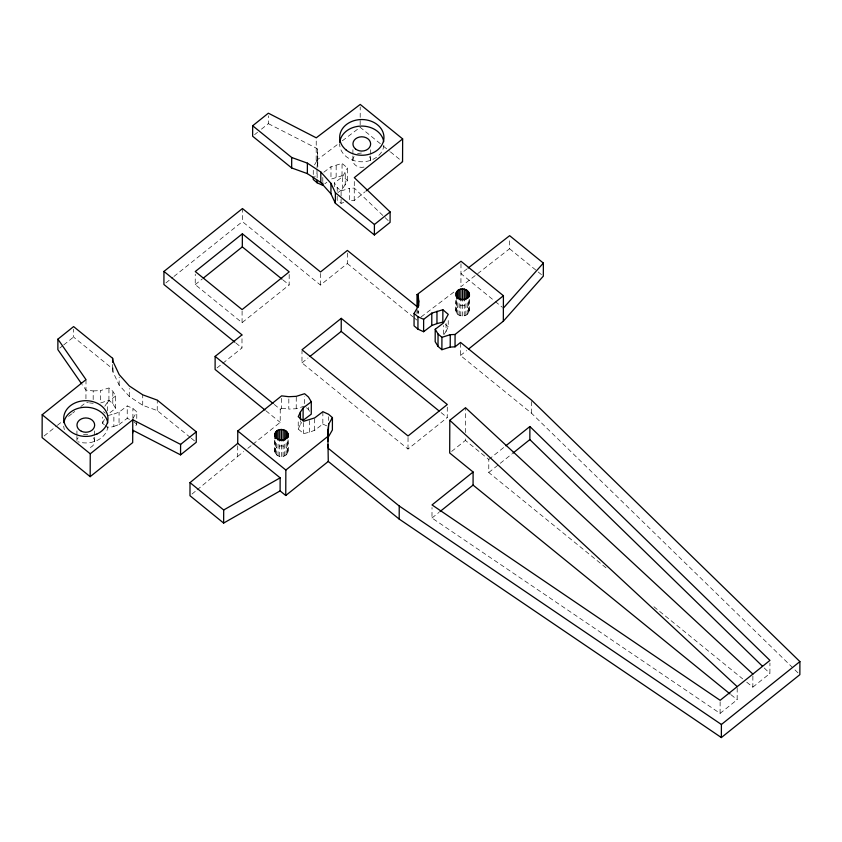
<?xml version="1.0" encoding="UTF-8"?>
<svg xmlns="http://www.w3.org/2000/svg" width="842" height="842" viewBox="0 0 842 842"><rect width="100%" height="100%" fill="white"/><g stroke="black" fill="none" stroke-linecap="round" stroke-linejoin="round"><path stroke-width="0.63" stroke-dasharray="4.21 3.16" d="M190.25 437.419L157.233 410.58L142.719 405.297L129.279 396.435L119.143 385.068L112.986 371.985L112.586 368.764L73.559 337.042L73.591 329.201M76.917 436.356L76.906 441.366A8.852 7.146 0.2 0 1 78.106 437.798M76.927 435.093L76.938 430.083M85.937 398.761L86 379.637M93.178 399.603L93.209 390.93L85.968 390.099L82.263 384.773M94.609 441.429L94.63 436.419M94.641 435.156L94.651 430.146M115.617 408.381L115.659 395.993L112.839 391.267L108.955 387.941L100.63 390.572L100.587 402.96L108.913 400.329L112.796 403.655L115.617 408.381L109.492 413.033M104.376 424.821L102.587 423.284L102.608 417.095M107.46 410.864L107.492 402.192L115.659 395.993M108.913 400.329L108.955 387.941M112.586 368.764L112.607 363.533M112.796 403.655L112.839 391.267M112.986 371.985L113.007 366.754M105.271 425.589L107.965 427.904L113.849 426.431L113.902 414.043L119.08 412.127L127.247 405.928L132.92 408.496L136.793 411.822L136.751 424.21L134.867 427.483M113.849 426.431L119.038 424.515L119.08 412.127M119.143 385.068L119.175 377.227M119.038 424.515L127.205 418.316L127.247 405.928M129.279 396.435L129.31 388.583M132.889 418.4L132.92 408.496M142.719 405.297L142.751 394.835M157.233 410.58L157.265 400.118M289.185 274.481L289.153 284.943L242.054 322.675L195.228 284.617L195.26 274.155M197.081 489.865L237.686 456.438L237.728 443.366M217.089 367.87L241.97 347.935L242.012 334.863M242.054 322.675L242.107 309.603M347.367 253.063L347.325 263.525L320.465 285.049L242.412 221.614L242.454 208.542M261.462 129.152L268.335 123.648L268.356 115.807M288.059 439.861C288.427 445.544 290.185 456.701 281.354 456.532C272.534 456.638 274.366 445.502 274.776 439.808M274.955 452.543L274.997 439.682M275.618 453.838L275.66 439.65M276.671 454.954L276.713 441.071M278.039 455.806L278.092 441.482M279.639 456.343L279.691 442.208M252.874 444.281L280.197 422.379L280.249 409.307L274.145 404.339M281.354 456.532L281.407 442.039M280.249 409.307L281.554 408.254L281.586 398.35M283.08 456.353L283.123 442.229M284.68 455.827L284.733 441.503M286.059 454.985L286.112 441.103M287.122 453.88L287.164 439.692M287.785 452.586L287.827 439.735M304.551 406.107L296.216 408.738L288.795 409.096L288.838 396.708M296.216 408.738L296.258 396.35M322.875 411.706L322.833 424.094L314.666 430.294L309.488 432.209L303.678 433.619L298.215 429.062L298.247 419.148M298.215 429.062L300.394 424.41L300.415 420.695M447.281 407.139L447.249 417.59L408.002 449.039L301.962 362.86L302.004 351.093M304.562 403.623L304.583 396.193M309.561 411.317L308.425 409.433L308.435 405.718M309.488 432.209L309.53 419.821M313.256 174.505L313.266 169.558M314.666 430.294L314.708 417.906M268.335 123.648L317.35 148.687L317.897 166.958L317.308 161.075L316.171 160.654L316.245 137.814M317.013 169.2L317.002 172.915L314.487 177.283M317.013 167.958L317.939 154.581M317.129 177.841L317.15 171.642M317.308 161.075L317.35 148.687M320.465 285.049L320.507 271.977M322.802 181.64L322.812 176.683M328.527 420.463L328.538 416.748M347.409 180.388L347.451 168L342.062 163.38L331.001 166.769L330.959 179.157L342.02 175.768L347.409 180.388L342.536 189.092L337.432 192.965M334.4 186.619L334.411 182.903L342.578 176.704L347.451 168M336.137 177.241L336.179 164.853M337.21 196.302L337.189 200.017L341.073 203.343L347.02 201.459M337.221 191.345L337.232 187.629L334.411 182.903M341.073 203.343L341.094 197.154M341.094 195.912L341.115 190.955L337.232 187.629M342.02 175.768L342.062 163.38M342.536 189.092L342.578 176.704M345.22 185.04L345.262 172.652M388.194 220.583L354.272 188.092L349.451 188.324L349.398 200.712L354.219 200.48L365.302 191.608M352.872 160.159L352.893 155.16M352.893 153.907L352.914 148.908M354.219 200.48L354.303 178.946M360.155 124.742L360.218 106.976M370.585 160.222L370.606 155.223M370.606 153.97L370.627 148.971M408.002 449.039L408.044 435.967M416.958 313.561L416.979 308.33M417.832 313.087L417.842 310.603M418.716 310.845L418.706 313.319L418.474 310.972M737.192 687.956L737.15 699.723L720.089 713.385L431.978 518.009L432.02 507.547M443.355 334.211L443.387 325.549M444.018 334.442L446.039 331.401L446.071 322.728M446.039 331.401L448.218 326.749L448.239 320.56M469.215 299.278C469.583 304.972 471.341 316.118 462.511 315.96C454.291 316.15 455.196 305.993 455.922 300.489M456.111 311.961L456.153 299.363M456.774 313.256L456.817 299.394M457.816 314.371L457.869 300.489M459.195 315.224L459.248 300.899M797.974 672.842L531.418 413.138L460.5 355.503L460.553 342.431M460.795 315.771L460.848 300.647M460.995 263.735L460.911 286.722L509.599 248.748L509.642 238.286M462.511 315.96L462.563 300.836M464.237 315.782L464.289 300.383M606.019 567.813L488.76 472.509L488.813 459.437L465.394 440.408L465.405 437.787M465.426 432.556L465.51 407.717M465.837 315.255L465.889 300.931M467.215 314.403L467.257 300.52M468.278 313.298L468.32 299.436M468.941 312.003L468.983 299.152M531.418 413.138L531.47 400.066M720.089 713.385L720.131 701.618M746.728 682.167L752.843 687.146L752.885 675.379M752.843 687.146L769.904 673.474L769.935 663.022M274.734 451.154C275.208 444.092 287.596 444.134 288.017 451.196M455.89 310.572C456.364 303.509 468.741 303.552 469.173 310.624M102.587 423.284L104.766 418.632M133.036 418.369L136.793 411.822M314.529 164.895L317.045 160.527M104.808 406.254L107.492 402.192M300.394 424.41L301.741 422.389M192.008 494.043L196.07 490.697M254.6 134.657L257.536 132.299M59.824 348.051L62.771 345.694M63.75 344.904L73.559 337.042M165.927 282.891L172.968 277.25M173.978 276.439L242.412 221.614M195.228 284.617L202.396 278.87M44.142 435.956L56.372 426.157M57.382 425.336L62.487 421.263M68.591 416.358L71.654 413.906M72.675 413.096L74.706 411.464M80.821 406.56L85.926 402.476L88.336 402.76M301.962 362.86L308.004 358.018M237.686 456.438L243.759 451.575M247.811 448.333L251.853 445.092M460.5 355.503L466.626 350.598M451.659 451.407L465.394 440.408M488.813 459.437L504.842 446.586M431.978 518.009L438.998 512.389M488.76 472.509L511.81 454.048M467.173 268.798L460.963 273.639L494.286 300.731M316.171 160.654L338.158 143.971M342.347 140.793L360.144 127.279L382.363 145.34M323.854 172.2L331.001 166.769M324.833 183.809L326.875 182.251M421.126 316.918L454.638 291.49M341.115 190.955L349.451 188.324M108.018 415.516L113.902 414.043M93.209 390.93L100.63 390.572M281.554 408.254L288.795 409.096M89.547 402.897L93.167 403.318M322.833 424.094L328.506 426.662M127.205 418.316L129.468 419.337M383.373 146.161L389.436 151.086M390.446 151.907L402.56 161.748M509.599 248.748L543.322 276.155M495.296 301.552L502.369 307.298M347.325 263.525L412.906 316.813M413.906 317.634L416.937 320.097M283.038 279.976L289.153 284.943M441.124 412.622L447.249 417.59M653.939 606.756L742.655 678.852M731.035 694.745L737.15 699.723M235.886 342.999L241.97 347.935M265.956 410.801L280.197 422.379M191.25 438.229L196.26 442.292M445.523 324.444L448.218 326.749M306.488 407.77L308.425 409.433M133.846 421.716L136.751 424.21M103.524 411.664L105.324 413.212M764.252 667.98L769.904 673.474M303.646 422.526L303.678 433.619M363.997 167.105A8.852 7.146 0.2 0 1 354.692 164.516A8.852 7.146 0.2 0 1 354.072 156.591M357.324 153.991A8.852 7.146 0.2 0 1 364.049 153.297M369.417 156.644A8.852 7.146 0.2 0 1 370.28 162.074M383.878 145.171A22.134 17.861 0.2 0 1 378.384 155.77M376.563 157.254A22.134 17.861 0.2 0 1 352.724 160.222A22.134 17.861 0.2 0 1 339.652 143.856M107.902 426.336A22.134 17.861 0.2 0 1 96.83 440.608L91.483 442.366A22.134 17.861 0.2 0 1 77.822 441.745M64.413 429.641A22.134 17.861 0.2 0 1 63.718 426.178M93.441 437.851A8.852 7.146 0.2 0 1 88.031 448.312M83.495 434.493A8.852 7.146 0.2 0 1 88.073 434.504"/><path stroke-width="1.26" d="M180.556 454.869L196.26 442.292L196.291 431.841L157.265 400.118L142.751 394.835L129.321 385.973L119.185 374.616L113.028 361.523L112.617 358.303L73.601 326.591L57.898 339.168L86 379.637L42.184 414.748L42.1 437.587L90.168 476.656L132.689 442.597L132.762 419.748L180.598 444.418L180.556 454.869L132.731 430.209M57.898 339.168L57.866 349.619L81.527 383.699M90.168 476.656L90.252 453.817L42.184 414.748M112.607 362.228L112.617 358.303M418.116 307.435L347.378 250.442L320.507 271.977L242.454 208.542L163.958 271.429L163.916 284.501L234.876 342.178M237.728 443.366L190.018 482.634L189.976 495.706L223.635 523.071L280.102 490.907L280.144 477.835L237.728 443.366L237.77 430.978L281.596 395.866L288.838 396.708L296.258 396.35L304.593 393.719L308.467 397.045L311.298 401.771L311.256 414.159L303.088 420.358L303.131 407.97L311.298 401.771M163.958 271.429L242.012 334.863L215.142 356.398L215.099 369.47L264.946 409.98M223.635 523.071L223.688 509.989L190.018 482.634M282.028 279.155L242.317 246.885L242.37 233.802L195.27 271.534L242.107 309.603L289.195 271.871L242.37 233.802M252.674 125.763L252.632 136.225L291.658 167.947L307.362 173.61L320.791 182.472L330.927 193.828L335.358 203.248L374.385 234.96L390.078 222.383L390.12 211.931L354.303 177.641L402.644 138.909L360.229 104.44L316.245 137.814L268.366 113.186L252.674 125.763L291.7 157.486L307.393 163.148L320.823 172.01L330.969 183.367L335.39 192.786L335.358 203.248M275.008 438.682L275.018 433.388C277.723 426.389 290.269 429.515 288.069 437.335M275.671 438.398L275.692 432.093M276.723 438.545L276.755 430.988M278.092 440.219L278.134 430.146M279.691 440.955L279.733 429.609M281.417 440.776L281.449 429.431M283.133 440.966L283.175 429.62M284.733 440.24L284.775 430.167M280.102 490.907L285.754 495.506L285.848 470.047L237.77 430.978M275.018 433.388C273.513 439.335 282.186 442.124 286.112 438.598L286.143 431.02M287.175 438.44L287.196 432.135M287.838 437.208L287.859 433.43M291.658 167.947L291.7 157.486M300.415 419.453L300.447 412.022L303.131 407.97M307.362 173.61L307.393 163.148M313.245 176.988L313.235 179.462L317.108 182.788L322.781 185.356L322.791 182.882M317.108 182.788L317.118 180.314M320.791 182.472L320.823 172.01M327.759 432.577L328.664 424.147L332.432 417.6L328.548 414.275L322.875 411.706L314.708 417.906L303.646 421.295L298.257 416.674L300.447 412.022M416.979 307.014L417.022 294.637L418.158 295.047L418.748 300.941L417.853 306.888L414.096 313.445L414.053 325.822L417.927 329.148L423.6 331.716L423.642 319.328L431.809 313.129L442.871 309.74L448.26 314.361L443.397 323.065L435.219 329.264L435.177 341.652L438.008 346.378L441.882 349.704L450.217 347.072L455.038 346.841L460.553 342.431L531.47 400.066L799.9 661.601L799.858 674.674L721.362 737.56L399.192 519.082L328.275 461.448L327.77 430.104M327.906 441.292L328.664 424.147M330.927 193.828L330.969 183.367M332.432 417.6L332.38 429.988L328.622 436.535M439.092 410.97L341.21 331.411L341.252 318.339L302.004 349.777L408.044 435.967L447.291 404.518L341.252 318.339M374.385 234.96L374.416 224.509L335.39 192.786M399.192 519.082L399.234 506.01L328.317 448.376L327.959 444.839M402.644 138.909L402.56 161.748L366.312 190.797M417.927 329.148L417.969 316.771L414.096 313.445M418.127 306.193L418.158 295.047M418.737 305.888L418.748 300.941M423.6 331.716L431.767 325.517L431.809 313.129M431.767 325.517L436.945 323.602L436.987 311.214M438.008 346.378L438.05 333.99L435.219 329.264M441.882 349.704L441.924 337.316L438.05 333.99M442.871 309.74L442.829 322.128L436.945 323.602M752.895 674.063L465.51 407.717L449.807 420.295L449.691 452.985L473.109 472.015L473.067 485.087L730.014 693.924M450.217 347.072L450.26 334.684L455.08 334.463L503.421 295.731L461.006 261.262L417.022 294.637M455.038 346.841L455.08 334.463M456.164 296.584L456.175 292.805C458.879 285.806 471.415 288.932 469.226 296.763M456.817 299.078L456.848 291.521M469.226 294.237C468.847 299.51 461.521 301.057 457.88 297.994L457.901 290.406M459.248 299.647L459.279 289.564M460.848 300.373L460.89 289.038M462.563 300.194L462.605 288.859M464.289 300.383L464.321 289.048M465.889 299.668L465.921 289.585M467.268 298.005L467.299 290.448M468.331 297.858L468.352 291.553M468.994 296.637L469.005 292.848M468.657 348.967L503.327 321.191L503.421 295.731M762.368 666.138L529.85 439.598L529.892 426.515L505.842 445.786M468.215 267.988L509.642 235.676L543.364 263.083L543.322 276.155L503.327 321.191M721.362 737.56L721.405 724.488L799.9 661.601M132.626 433.135L132.983 430.757M288.08 434.819L286.112 438.598M456.175 292.805L456.164 295.584L457.88 297.994M503.379 308.109L543.364 263.083M203.417 278.049L242.317 246.885M374.416 224.509L390.12 211.931M90.252 453.817L132.762 419.748M180.598 444.418L196.291 431.841M310.014 356.408L341.21 331.411M285.848 470.047L328.359 435.988M285.754 495.506L328.275 461.448M473.109 472.015L432.03 504.926L720.142 700.312L769.946 660.402L529.892 426.515M439.998 511.578L473.067 485.087M512.81 453.238L529.85 439.598M223.688 509.989L280.144 477.835M441.924 337.316L450.26 334.684M417.969 316.771L423.642 319.328M399.234 506.01L721.405 724.488M215.142 356.398L273.124 403.518M449.807 420.295L737.192 686.64M339.705 142.687A22.134 17.861 0.2 0 1 361.123 126.079A22.134 17.861 0.2 0 1 383.742 141.677M63.876 422.684A22.134 17.861 0.2 0 1 85.873 407.233A22.134 17.861 0.2 0 1 107.776 422.842M96.851 434.062L91.504 435.83A22.134 17.861 0.2 0 1 64.045 415.38A22.134 17.861 0.2 0 1 98.588 403.971A22.134 17.861 0.2 0 1 96.851 434.062M355.513 148.96A8.852 7.146 0.2 0 0 370.333 145.813A8.852 7.146 0.2 0 0 359.523 137.025A8.852 7.146 0.2 0 0 355.513 148.96M346.115 149.971A22.134 17.861 0.2 0 0 383.184 142.098A22.134 17.861 0.2 0 0 356.145 120.122A22.134 17.861 0.2 0 0 346.115 149.971M81.369 431.272A8.852 7.146 0.2 0 0 94.672 425.126A8.852 7.146 0.2 0 0 81.411 418.895A8.852 7.146 0.2 0 0 81.369 431.272"/></g></svg>
